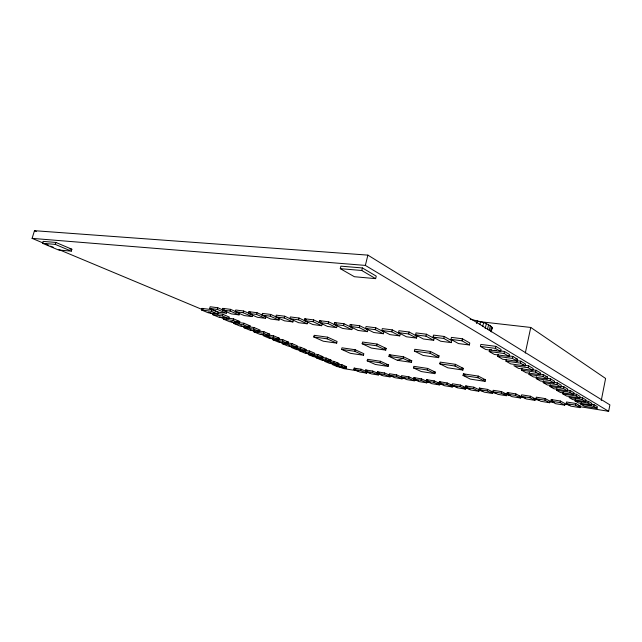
<?xml version="1.0" encoding="UTF-8"?>
<svg xmlns="http://www.w3.org/2000/svg" width="642" height="642" viewBox="0 0 642 642"><rect width="100%" height="100%" fill="white"/><g stroke="black" fill="none" stroke-linecap="round" stroke-linejoin="round"><path stroke-width="0.96" d="M579.935 406.675L608.648 411.305L609.9 404.885L367.89 255.123L34.483 230.695L32.1 238.375L43.183 243.013M601.257 400.52L605.599 378.467L530.749 327.452L478.162 321.482M575.393 399.284L575.063 400.937L578.578 402.959L591.459 405.006L591.788 403.353L588.361 401.314L585.584 400.881M594.043 404.693L597.373 406.675L597.052 408.304L593.722 406.338L594.043 404.693L591.081 404.227M579.999 407.638L580.32 406.057L575.786 403.473L566.493 401.988L566.164 403.577L570.778 406.145L579.999 407.638L575.465 405.07L566.164 403.577M597.052 408.304L584.308 406.258L580.89 404.291L581.219 402.662M582.503 397.839L586.034 399.934L585.705 401.611L582.166 399.525L582.503 397.839L579.694 397.406M591.459 405.006L588.024 402.983L588.361 401.314M556.871 388.53L556.518 390.256L560.362 392.471L573.667 394.517L574.012 392.792L570.265 390.561L567.392 390.127M576.476 394.252L580.111 396.419L579.774 398.112L576.131 395.97L576.476 394.252L573.635 393.819M575.465 405.07L575.786 403.473M550.314 384.727L549.953 386.476L553.918 388.755L567.367 390.801L567.721 389.052L563.861 386.757L560.956 386.323M564.687 405.166L565.008 403.593L560.354 401.009L551.237 399.557L550.916 401.13L555.643 403.698L564.687 405.166L560.025 402.59L550.916 401.13M573.667 394.517L569.911 392.302L570.265 390.561M557.248 382.833L561.236 385.2L560.875 386.974L556.887 384.622L557.248 382.833L553.34 382.255M560.025 402.59L560.354 401.009M567.367 390.801L563.499 388.522L563.861 386.757M579.774 398.112L566.613 396.066L562.882 393.923L563.227 392.222M529.393 372.585L529.008 374.414L533.358 376.918L547.265 378.957L547.65 377.127L543.397 374.599L538.726 373.933M549.672 402.735L544.898 400.167L545.227 398.594L536.287 397.165L535.966 398.73L540.813 401.298L549.672 402.735L549.993 401.178L545.227 398.594M550.435 378.78L554.552 381.228L554.182 383.025L550.058 380.602L550.435 378.78L547.466 378.347M521.962 368.275L521.569 370.129L526.063 372.721L540.131 374.743L540.516 372.89L536.126 370.282L530.461 369.479M534.955 400.351L535.276 398.818L530.388 396.226L521.633 394.83L521.304 396.371L526.263 398.947L534.955 400.351L530.067 397.783L521.304 396.371M547.265 378.957L543.012 376.445L543.397 374.599M560.875 386.974L547.273 384.935L543.188 382.584L543.557 380.81M532.756 370.402L528.214 367.722L513.881 365.707L518.527 368.38L532.756 370.402L533.149 368.516L528.615 365.82L522.885 365.017M530.067 397.783L530.388 396.226M540.131 374.743L535.733 372.151L536.126 370.282M554.182 383.025L540.428 380.987L536.214 378.563L536.592 376.766M520.518 398.016L515.518 395.448L515.847 393.907L507.252 392.535L506.931 394.068L511.987 396.636L520.518 398.016L520.839 396.491L515.847 393.907M525.308 353.068L530.749 327.452M506.353 359.215L505.936 361.133L510.735 363.894L525.132 365.908L525.533 363.99L520.847 361.197L516.979 360.668M528.214 367.722L528.615 365.82M506.361 395.721L506.682 394.22L501.587 391.628L493.152 390.288L492.831 391.797L497.991 394.373L506.361 395.721L501.258 393.153L492.831 391.797M498.144 354.448L497.719 356.398L502.686 359.255L517.243 361.253L517.661 359.311L512.806 356.422L508.897 355.901M525.132 365.908L520.429 363.131L520.847 361.197M501.258 393.153L501.587 391.628M491.628 349.778L489.645 349.521L489.212 351.503L494.356 354.456L509.082 356.446L509.507 354.464L504.484 351.479L499.532 350.829M517.243 361.253L512.38 358.388L512.806 356.422M500.632 351.463L501.065 349.449L495.857 346.351L480.85 344.417L480.409 346.423L485.729 349.489L500.632 351.463L495.415 348.389L480.409 346.423M492.462 393.474L492.783 391.981L487.591 389.397L479.325 388.081L478.996 389.582L484.253 392.15L492.462 393.474L487.262 390.906L478.996 389.582M509.082 356.446L504.05 353.477L504.484 351.479M491.266 331.248L492.117 327.38C486.315 322.035 477.64 321.169 470.249 319.235M491.274 331.914L492.117 327.38M478.828 391.267L479.149 389.79L473.86 387.206L465.747 385.914L465.418 387.399L470.771 389.967L478.828 391.267L473.531 388.699L465.418 387.399M485.055 381.38L485.408 379.767L478.234 376.076L463.404 373.829L463.043 375.45L470.361 379.117L485.055 381.38L477.873 377.713L463.043 375.45M495.415 348.389L495.857 346.351M487.262 390.906L487.591 389.397M482.72 326.626L483.587 322.709M485.208 328.608L486.291 323.72M473.531 388.699L473.86 387.206M487.479 329.603L488.554 324.724M477.873 377.713L478.234 376.076M489.244 330.55L490.311 325.687M490.44 331.433L491.507 326.585M460.065 386.54L460.394 385.056L452.425 383.788L452.096 385.256L460.065 386.54L465.442 389.108L465.771 387.64L460.394 385.056M469.35 344.979L469.792 342.988L462.425 338.783L451.438 337.387L450.981 339.393L458.46 343.558L469.35 344.979L461.975 340.806L450.981 339.393M476.605 323.552L477.215 320.799M479.919 324.483L480.529 321.722M462.874 370.041L455.042 366.036L455.427 364.335L440.179 362.112L439.794 363.797L447.771 367.794L462.874 370.041L463.251 368.364L455.427 364.335M461.975 340.806L462.425 338.783M465.442 389.108L457.529 387.824L447.169 382.953L439.353 381.701L439.024 383.162L444.537 385.722L452.305 386.982L452.634 385.529L450.692 385.216M451.294 342.627L451.735 340.653L444.208 336.472L433.502 335.108L433.045 337.09L440.677 341.239L451.294 342.627L443.75 338.462L433.045 337.09M452.305 386.982L446.84 384.414L447.169 382.953M434.891 373.644L435.252 372.087L427.636 368.42L413.817 366.325L413.456 367.882L421.192 371.525L434.891 373.644L427.267 369.993L413.456 367.882M438.638 357.658L439.04 355.901L430.461 351.479L414.788 349.304L414.379 351.07L423.11 355.443L438.638 357.658L430.052 353.26L414.379 351.07M443.75 338.462L444.208 336.472M433.856 382.327L434.193 380.883L426.513 379.655L426.184 381.099L433.856 382.327L439.409 384.895L439.738 383.459L434.193 380.883M430.052 353.26L430.461 351.479M433.687 340.324L434.128 338.382L426.448 334.217L416.008 332.893L415.551 334.843L423.327 338.968L433.687 340.324L425.991 336.183L415.551 334.843M427.267 369.993L427.636 368.42M439.409 384.895L431.785 383.659L421.449 378.844L413.913 377.64L413.576 379.069L419.25 381.629L426.745 382.841L427.066 381.42M414.299 380.826L414.628 379.422L408.93 376.846L401.531 375.666L401.202 377.087L406.948 379.639L414.299 380.826L408.601 378.274L401.202 377.087M425.991 336.183L426.448 334.217M426.745 382.841L421.112 380.281L421.449 378.844M416.506 338.077L416.955 336.159L409.131 332.018L398.947 330.726L398.489 332.652L406.402 336.761L416.506 338.077L408.673 333.96L398.489 332.652M411.37 362.385L411.747 360.764L403.457 356.767L389.301 354.713L388.916 356.334L397.326 360.29L411.37 362.385L403.072 358.413L388.916 356.334M408.601 378.274L408.93 376.846M402.085 378.852L396.315 376.3L396.644 374.888L389.373 373.732L389.044 375.129L394.854 377.681L402.085 378.852L402.406 377.456L396.644 374.888M408.673 333.96L409.131 332.018M403.457 356.767L403.072 358.413L397.326 360.29M388.081 366.422L388.442 364.913L380.457 361.277L367.553 359.319L367.192 360.828L375.281 364.439L388.081 366.422L380.088 362.794L367.192 360.828M390.079 376.91L390.4 375.53L384.574 372.962L377.432 371.822L377.095 373.211L382.977 375.763L390.079 376.91L384.237 374.358L377.095 373.211M399.749 335.886L400.199 333.992L392.238 329.876L382.303 328.608L381.846 330.518L389.887 334.602L399.749 335.886L391.78 331.794L381.846 330.518M380.088 362.794L380.457 361.277M378.282 375L378.603 373.628L372.713 371.068L365.691 369.952L365.362 371.325L371.301 373.869L378.282 375L372.376 372.456L365.362 371.325M385.738 350.115L386.139 348.429L377.095 344.064L362.586 342.05L362.168 343.743L371.349 348.068L385.738 350.115L376.677 345.781L362.168 343.743M391.78 331.794L392.238 329.876M384.237 374.358L384.574 372.962M376.677 345.781L377.095 344.064M372.376 372.456L372.713 371.068M383.386 333.752L383.836 331.882L375.763 327.781L366.06 326.545L365.603 328.431L373.756 332.492L383.386 333.752L375.305 329.675L365.603 328.431M367.417 331.665L367.866 329.819L359.672 325.735L350.203 324.539L349.746 326.393L358.011 330.437L367.417 331.665L359.215 327.613L349.746 326.393M363.444 355.251L363.821 353.694L355.154 349.738L341.977 347.82L341.592 349.384L350.355 353.309L363.444 355.251L354.769 351.318L341.592 349.384M366.686 373.122L360.724 370.578L361.053 369.214L354.159 368.115L353.83 369.471L359.825 372.015L366.686 373.122L367.015 371.766L361.053 369.214M375.305 329.675L375.763 327.781M359.215 327.613L359.672 325.735M354.769 351.318L355.154 349.738M375.642 278.644L376.252 276.156L362.401 267.947L340.91 266.157L340.284 268.661L354.408 276.726L375.642 278.644L361.775 270.491L340.284 268.661M608.648 411.305L365.354 265.411L367.89 255.123M341.969 364.752L346.576 366.702L346.239 368.059L341.632 366.117L341.969 364.752L338.358 364.175M351.816 329.627L352.265 327.797L343.968 323.745L334.715 322.573L334.257 324.411L342.635 328.431L351.816 329.627L343.51 325.59L334.257 324.411M336.681 343.125L337.082 341.496L327.645 337.194L314.179 335.325L313.769 336.954L323.303 341.215L336.681 343.125L327.235 338.848L313.769 336.954M334.137 361.438L338.856 363.436L338.519 364.808L333.8 362.818L334.137 361.438L330.51 360.868M343.51 325.59L343.968 323.745M361.775 270.491L362.401 267.947M308.706 353.156L308.353 354.561L313.344 356.639L322.501 358.067L322.854 356.663L317.902 354.561L314.219 353.999M327.235 338.848L327.645 337.194M326.12 358.043L330.951 360.09L330.614 361.478L325.767 359.44L326.12 358.043L321.554 357.337M336.577 327.637L337.026 325.831L328.624 321.794L319.596 320.647L319.138 322.469L328.166 323.624L336.577 327.637L327.605 326.465L313.641 319.893L304.814 318.777L304.356 320.567L312.919 324.547L321.69 325.695L322.14 323.905M300.223 349.593L299.862 351.013L304.982 353.148L314.195 354.569L314.556 353.148L309.468 350.997L303.923 350.155M330.614 361.478L321.506 360.05L316.634 358.011L316.979 356.623M322.501 358.067L317.541 355.981L317.902 354.561M328.166 323.624L328.624 321.794M305.672 350.981L300.456 348.791L291.155 347.386L296.403 349.577L305.672 350.981L306.041 349.545L300.825 347.338L297.102 346.784M321.69 325.695L313.184 321.698L313.641 319.893M314.195 354.569L309.107 352.426L309.468 350.997M282.6 342.202L282.223 343.655L287.608 345.902L296.933 347.306L297.302 345.845L291.958 343.582L288.218 343.029M300.456 348.791L300.825 347.338M307.133 323.793L307.582 322.027L299.003 318.039L290.377 316.939L289.919 318.713L298.546 319.82L307.133 323.793L298.562 322.669L284.687 316.217L276.261 315.15L275.803 316.899L284.518 320.831L292.904 321.931L293.354 320.189M273.444 338.358L273.067 339.835L278.588 342.138L287.969 343.534L288.346 342.058L282.857 339.73L278.155 339.048M296.933 347.306L291.58 345.051L291.958 343.582M298.546 319.82L299.003 318.039M287.969 343.534L282.472 341.215L282.857 339.73M273.508 335.774L279.15 338.165L278.756 339.658L273.123 337.283L273.508 335.774L269.728 335.236M278.989 320.109L279.439 318.392L270.699 314.444L262.45 313.4L262 315.126L270.788 319.042L278.989 320.109L270.242 316.185L262 315.126M292.904 321.931L284.229 317.983L284.687 316.217M265.379 318.336L265.828 316.634L257.017 312.71L248.952 311.683L248.494 313.392L257.354 317.284L265.379 318.336L256.559 314.428L248.494 313.392M263.91 331.713L269.704 334.169L269.311 335.678L263.517 333.238L263.91 331.713L258.204 330.911M270.242 316.185L270.699 314.444M254.055 327.54L260.002 330.06L259.601 331.593L253.646 329.089L254.055 327.54L246.4 326.473M269.311 335.678L259.825 334.313L253.999 331.882L254.401 330.365M259.601 331.593L250.067 330.237L244.08 327.741L244.49 326.208M251.624 314.516L243.631 311.009L235.742 310.006L235.293 311.699L244.209 315.567L252.065 316.594L252.507 314.909M236.224 322.204L234.306 321.939L233.889 323.488L240.036 326.056L249.626 327.396L250.035 325.839L243.92 323.255L239.113 322.597M256.559 314.428L257.017 312.71M239.033 314.893L239.474 313.224L230.542 309.348L222.822 308.369L222.365 310.038L231.345 313.89L239.033 314.893L230.085 311.033L222.365 310.038M223.833 317.541L223.416 319.114L229.732 321.754L239.37 323.078L239.787 321.506L233.503 318.849L227.701 318.063M252.065 316.594L243.182 312.71L243.631 311.009M249.626 327.396L243.503 324.82L243.92 323.255M230.085 311.033L230.542 309.348M215.014 313.288L213.072 313.031L212.638 314.62L219.139 317.333L228.825 318.641L229.25 317.044L222.79 314.307L217.927 313.673M239.37 323.078L233.078 320.43L233.503 318.849M228.825 318.641L222.357 315.92L222.79 314.307M226.273 313.224L226.722 311.579L217.726 307.719L210.175 306.764L209.717 308.417L218.753 312.245L226.273 313.224L217.277 309.388L209.717 308.417M201.556 309.998L211.322 311.274L211.764 309.645L218.416 312.461L217.975 314.074L208.241 312.79L201.556 309.998L201.997 308.385L211.764 309.645M217.277 309.388L217.726 307.719M71.286 251.142L71.864 249.232L55.87 242.443L43.102 241.376L42.508 243.302L58.542 249.995L71.286 251.142L55.276 244.385L42.508 243.302M55.276 244.385L55.87 242.443M491.531 328.6L492.125 328.062M32.1 238.375L365.354 265.411M69.906 249.056L71.864 249.232M235.293 311.699L243.182 312.71M275.803 316.899L284.229 317.983M304.356 320.567L313.184 321.698M415.117 335.918L416.955 336.159M494.589 350.171L496.571 350.436M212.638 314.62L222.357 315.92M489.212 351.503L504.05 353.477M223.416 319.114L233.078 320.43M497.719 356.398L512.38 358.388M236.898 321.112L239.787 321.506M515.719 359.047L517.661 359.311M233.889 323.488L243.503 324.82M505.936 361.133L520.429 363.131M248.117 325.574L250.035 325.839M244.08 327.741L253.646 329.089M384.221 348.157L386.139 348.429M437.098 355.628L439.04 355.901M253.999 331.882L263.517 333.238M267.802 333.896L269.704 334.169M521.569 370.129L535.733 372.151M273.123 337.283L263.661 335.91L269.335 338.278L278.756 339.658M277.264 337.893L279.15 338.165M529.008 374.414L543.012 376.445M545.788 376.854L547.65 377.127M439.794 363.797L455.042 366.036M286.468 341.777L288.346 342.058M273.067 339.835L282.472 341.215M536.214 378.563L550.058 380.602M408.938 360.347L411.747 360.764M461.365 368.083L463.251 368.364M284.47 342.475L286.34 342.756M282.223 343.655L291.58 345.051M543.188 382.584L556.887 384.622M304.188 349.264L306.041 349.545M549.953 386.476L563.499 388.522M299.862 351.013L309.107 352.426M556.518 390.256L569.911 392.302M386.468 364.616L388.442 364.913M433.294 371.782L435.252 372.087M483.45 379.47L485.408 379.767M321.024 356.382L322.854 356.663M308.353 354.561L317.541 355.981M562.882 393.923L576.131 395.97M328.222 359.664L330.951 360.09M316.634 358.011L325.767 359.44M582.166 399.525L569.061 397.478L572.688 399.565L585.705 401.611M337.05 363.147L338.856 363.436M333.8 362.818L324.716 361.382L329.466 363.372L338.519 364.808M575.063 400.937L588.024 402.983M344.778 366.413L346.576 366.702M341.632 366.117L332.604 364.68L337.243 366.614L346.239 368.059M580.89 404.291L593.722 406.338M353.83 369.471L360.724 370.578M389.044 375.129L396.315 376.3M413.576 379.069L421.112 380.281M439.024 383.162L446.84 384.414M506.931 394.068L515.518 395.448M535.966 398.73L544.898 400.167M437.828 383.154L439.738 383.459M463.789 387.327L465.771 387.64M490.961 391.692L492.783 391.981M503.89 393.771L506.682 394.22M518.945 396.186L520.839 396.491M533.35 398.505L535.276 398.818M578.474 405.76L580.32 406.057M358.196 370.94L343.342 368.54L335.951 365.45M366.109 372.216L370.073 372.85M377.994 374.125L381.95 374.767M389.871 376.043L393.827 376.677M401.748 377.953L405.712 378.595M413.633 379.871L418.576 380.666M426.497 381.95L430.461 382.584M439.369 384.02L443.325 384.662M452.233 386.091L457.184 386.893M465.105 388.169L470.056 388.964M478.964 390.4L482.92 391.042M491.836 392.479L495.793 393.113M506.682 394.87L510.639 395.512M520.542 397.101L525.493 397.904M534.401 399.34L539.352 400.135M549.247 401.732L554.198 402.526M565.088 404.283L570.04 405.086M201.997 308.385L203.666 309.083M45.951 244.169L48.728 245.324M50.574 246.103L53.342 247.258M58.887 249.577L202.037 309.444M208.506 312.148L213.12 314.082M219.588 316.787L223.28 318.328M230.671 321.417L234.362 322.966M240.83 325.671L246.368 327.982M250.059 329.531L255.604 331.85M261.142 334.169L263.918 335.325M268.533 337.259L274.078 339.57M277.769 341.119L282.384 343.053M288.852 345.757L291.62 346.913M296.243 348.847L301.78 351.158M305.48 352.707L308.248 353.862M312.863 355.796L320.254 358.886M322.099 359.656L324.868 360.82M330.413 363.131L333.182 364.295M211.322 311.274L217.975 314.074M34.483 230.695L36.321 231.481M354.159 368.115L355.869 368.837M222.822 308.369L224.612 309.139M365.691 369.952L367.385 370.683M377.432 371.822L379.109 372.553M248.952 311.683L250.725 312.461M413.913 377.64L415.526 378.379M426.513 379.655L428.11 380.393M304.814 318.777L306.523 319.572M439.353 381.701L440.926 382.439M319.596 320.647L321.289 321.457M389.301 354.713L390.986 355.507M334.715 322.573L336.392 323.375M465.747 385.914L467.528 386.773M350.203 324.539L351.856 325.35M479.325 388.081L481.075 388.94M463.404 373.829L465.033 374.647M507.252 392.535L508.946 393.402M551.237 399.557L552.818 400.415"/></g></svg>
